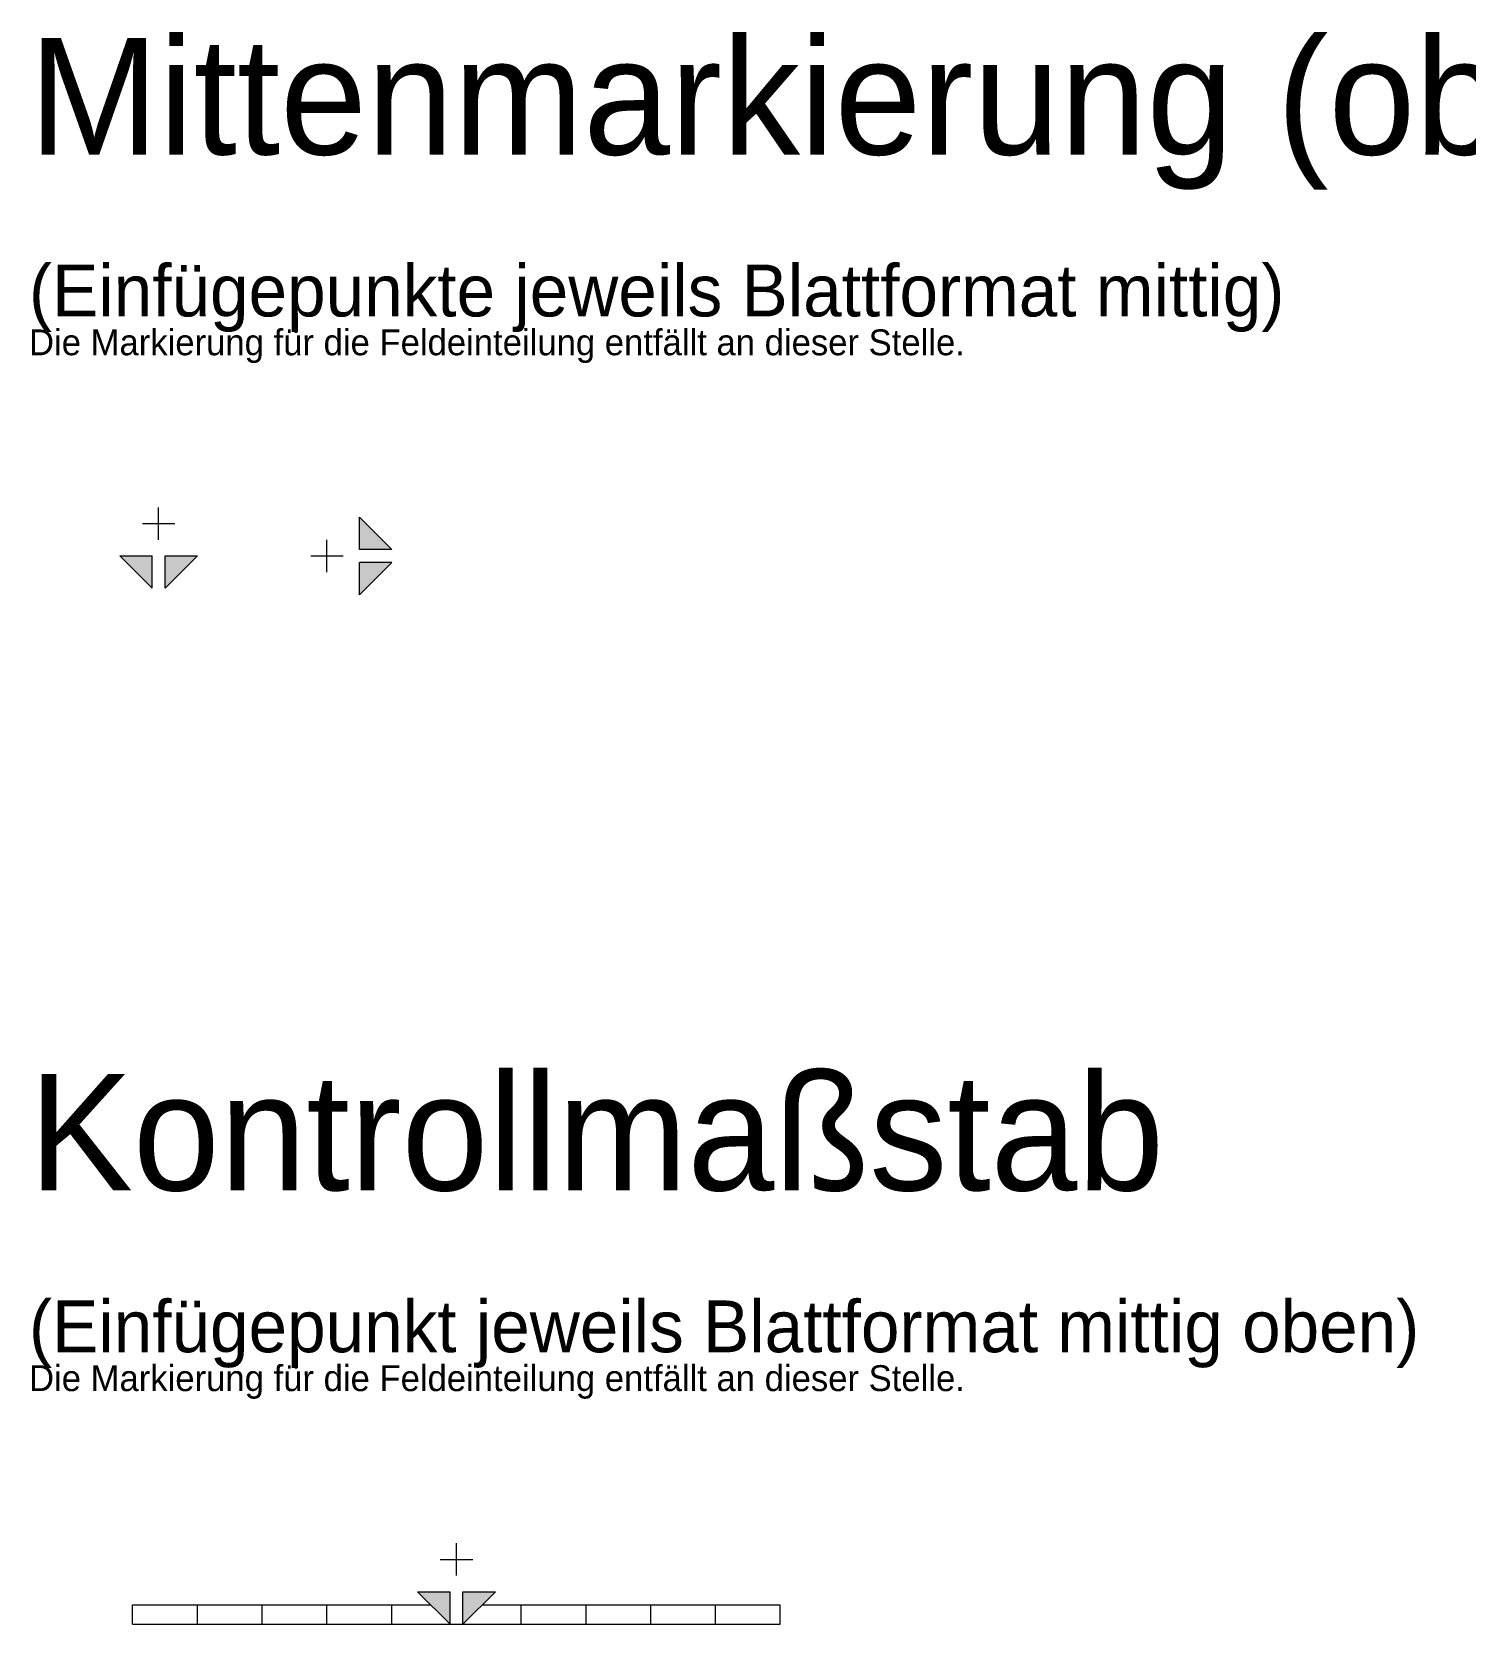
# Model space of a CAD drawing. Header units: millimetres. Extents: x -10 to 4154, y -219 to 3798.
# Drawn here: x 1000.4 to 1221.7, y -104 to 142 of the extents above; entities that cross this region are included whole.
import ezdxf
from ezdxf.enums import TextEntityAlignment as Align

# ---------------------------------------------------------------- set-up
doc = ezdxf.new("R2010")
doc.units = ezdxf.units.MM
for name, color, linetype, lineweight, true_color in [('Einstell_Mass', 5, 'Continuous', 5, 0x0000ff), ('EP', 1, 'Continuous', 5, 0xff0000), ('Legende', 7, 'Continuous', 5, 0x000000)]:
    doc.layers.add(name, color=color, linetype=linetype, lineweight=lineweight, true_color=true_color)
doc.styles.add('textstyle134', font='')
doc.styles.add('textstyle135', font='')
doc.styles.add('textstyle136', font='')
doc.styles.add('textstyle137', font='')
doc.styles.add('textstyle138', font='')
doc.styles.add('textstyle139', font='')
doc.styles.get('textstyle134').set_extended_font_data('TGL 31034-1')
doc.styles.get('textstyle135').set_extended_font_data('TGL 31034-1')
doc.styles.get('textstyle136').set_extended_font_data('TGL 31034-1')
doc.styles.get('textstyle137').set_extended_font_data('TGL 31034-1')
doc.styles.get('textstyle138').set_extended_font_data('TGL 31034-1')
doc.styles.get('textstyle139').set_extended_font_data('TGL 31034-1')

msp = doc.modelspace()

# ---------------------------------------------------------------- hatches: boundary and pattern name
at = {"layer": 'Einstell_Mass'}
for points in [[(1056, 62), (1051, 62), (1051, 67)], [(1014, 61), (1019, 61), (1019, 56)], [(1021, 56), (1021, 61), (1026, 61)], [(1051, 55), (1051, 60), (1056, 60)], [(1060, -99), (1065, -99), (1065, -104)], [(1067, -104), (1067, -99), (1072, -99)]]:
    msp.add_hatch(color=256, dxfattribs=at).paths.add_polyline_path(points)

# ---------------------------------------------------------------- linework, layer by layer
for p, q in [((1051, 62), (1051, 67)), ((1051, 67), (1056, 62)), ((1056, 62), (1051, 62)), ((1014, 61), (1019, 61)), ((1014, 61), (1019, 56)), ((1019, 56), (1019, 61)), ((1021, 56), (1021, 61)), ((1021, 61), (1026, 61)), ((1026, 61), (1021, 56)), ((1056, 60), (1051, 60)), ((1051, 55), (1051, 60)), ((1051, 55), (1056, 60)), ((1060, -99), (1065, -99)), ((1060, -99), (1065, -104)), ((1065, -104), (1065, -99)), ((1067, -104), (1067, -99)), ((1067, -99), (1072, -99)), ((1072, -99), (1067, -104)), ((1016, -104), (1016, -101)), ((1016, -101), (1062, -101)), ((1026, -104), (1026, -101)), ((1036, -104), (1036, -101)), ((1046, -104), (1046, -101)), ((1056, -104), (1056, -101)), ((1070, -101), (1116, -101)), ((1076, -104), (1076, -101)), ((1086, -104), (1086, -101)), ((1096, -104), (1096, -101)), ((1106, -104), (1106, -101)), ((1116, -104), (1116, -101)), ((1016, -104), (1026, -104)), ((1026, -104), (1036, -104)), ((1036, -104), (1046, -104)), ((1046, -104), (1056, -104)), ((1056, -104), (1066, -104)), ((1066, -104), (1076, -104)), ((1076, -104), (1086, -104)), ((1086, -104), (1096, -104)), ((1096, -104), (1106, -104)), ((1106, -104), (1116, -104))]:
    msp.add_line(p, q, dxfattribs=at)
at = {"layer": 'EP'}
for p, q in [((1020, 63.5), (1020, 68.5)), ((1017.5, 66), (1022.5, 66)), ((1046, 58.5), (1046, 63.5)), ((1043.5, 61), (1048.5, 61)), ((1066, -96.5), (1066, -91.5)), ((1063.5, -94), (1068.5, -94))]:
    msp.add_line(p, q, dxfattribs=at)

# ---------------------------------------------------------------- texts
at = {"layer": 'Legende'}
for s, height, style, p in [('Mittenmarkierung (oben und links)', 18, 'textstyle138', (1000, 141)), ('(Einfügepunkte jeweils Blattformat mittig)', 8, 'textstyle139', (1000, 106)), ('Die Markierung für die Feldeinteilung entfällt an dieser Stelle.', 4, 'textstyle135', (1000, 96)), ('Kontrollmaßstab', 18, 'textstyle137', (1000, -19)), ('(Einfügepunkt jeweils Blattformat mittig oben)', 8, 'textstyle134', (1000, -54)), ('Die Markierung für die Feldeinteilung entfällt an dieser Stelle.', 4, 'textstyle136', (1000, -64))]:
    msp.add_text(s, height=height, dxfattribs=dict(at, style=style)).set_placement(p, align=Align.TOP_LEFT)

doc.saveas('drawing.dxf')
